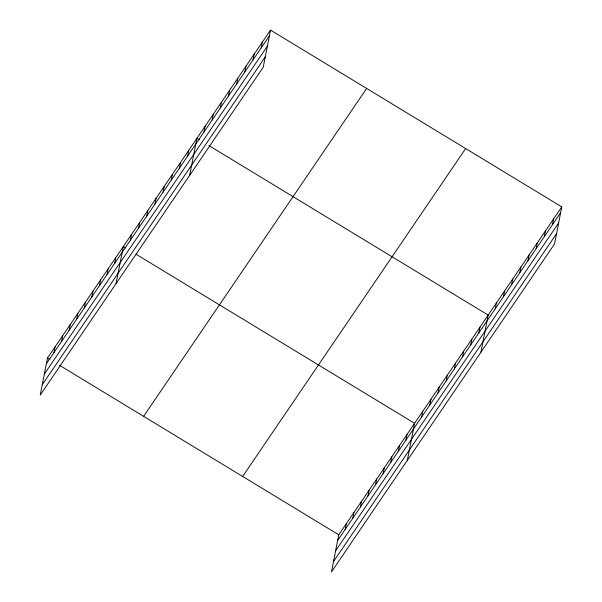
<?xml version="1.0" encoding="UTF-8"?>
<svg xmlns="http://www.w3.org/2000/svg" width="602" height="602" viewBox="0 0 602 602"><rect width="100%" height="100%" fill="white"/><g stroke="black" fill="none" stroke-linecap="round" stroke-linejoin="round"><path stroke-width="0.9" d="M270.524 30.1L47.49 357.994L40.214 395.1L263.247 67.206L270.524 30.1L561.786 206.9L554.51 244.006L331.476 571.9L338.753 534.794L561.786 206.9M53.954 352.576L55.075 346.85M61.532 341.432L62.661 335.698M69.117 330.28L70.246 324.553M76.702 319.135L77.824 313.401M84.288 307.983L85.409 302.249M91.865 296.831L92.994 291.105M99.45 285.687L100.572 279.953M107.036 274.535L108.157 268.808M114.621 263.39L115.742 257.656M116.043 283.617L123.327 246.511L125.728 247.971M130.378 240.221L131.499 234.487M138.558 228.196L139.679 222.462M146.737 216.171L147.859 210.444M154.91 204.153L156.038 198.419M163.089 192.128L164.211 186.394M171.269 180.103L172.39 174.377M179.449 168.078L180.57 162.352M187.621 156.061L188.75 150.327M189.645 175.415L196.929 138.302L199.33 139.762M203.98 132.011L205.101 126.285M212.16 119.994L213.281 114.26M220.332 107.969L221.461 102.235M228.512 95.944L229.64 90.217M236.691 83.919L237.813 78.192M244.871 71.901L245.992 66.167M253.051 59.876L254.172 54.142M261.223 47.851L262.352 42.125M345.209 529.376L346.338 523.642M352.795 518.224L353.916 512.498M360.38 507.08L361.501 501.346M367.965 495.928L369.086 490.201M375.543 484.783L376.671 479.049M383.128 473.631L384.249 467.904M390.713 462.486L391.834 456.752M398.291 451.334L399.419 445.608M405.876 440.19L407.005 434.456M407.306 460.417L414.582 423.311L136.142 254.292M421.641 417.013L422.762 411.286M429.813 404.995L430.942 399.261M437.993 392.971L439.121 387.236M446.172 380.946L447.294 375.219M454.352 368.928L455.473 363.194M462.532 356.903L463.653 351.169M470.704 344.878L471.833 339.152M478.883 332.853L480.005 327.127M480.908 352.208L488.184 315.102L208.939 145.601M495.243 308.811L496.364 303.077M503.415 296.786L504.544 291.059M511.595 284.761L512.723 279.035M519.774 272.744L520.896 267.01M527.954 260.719L529.075 254.992M536.126 248.694L537.255 242.967M544.306 236.676L545.435 230.942M552.486 224.651L553.607 218.917M46.369 363.728L269.403 35.834M44.337 374.083L267.371 46.188M42.245 384.746L265.279 56.851M143.607 416.336L366.641 88.441M242.636 476.453L465.67 148.551M337.632 540.521L560.665 212.626M335.6 550.875L558.633 222.981M333.508 561.546L556.541 233.651M47.49 357.994L49.898 359.454M59.508 365.286L338.753 534.794"/></g></svg>
